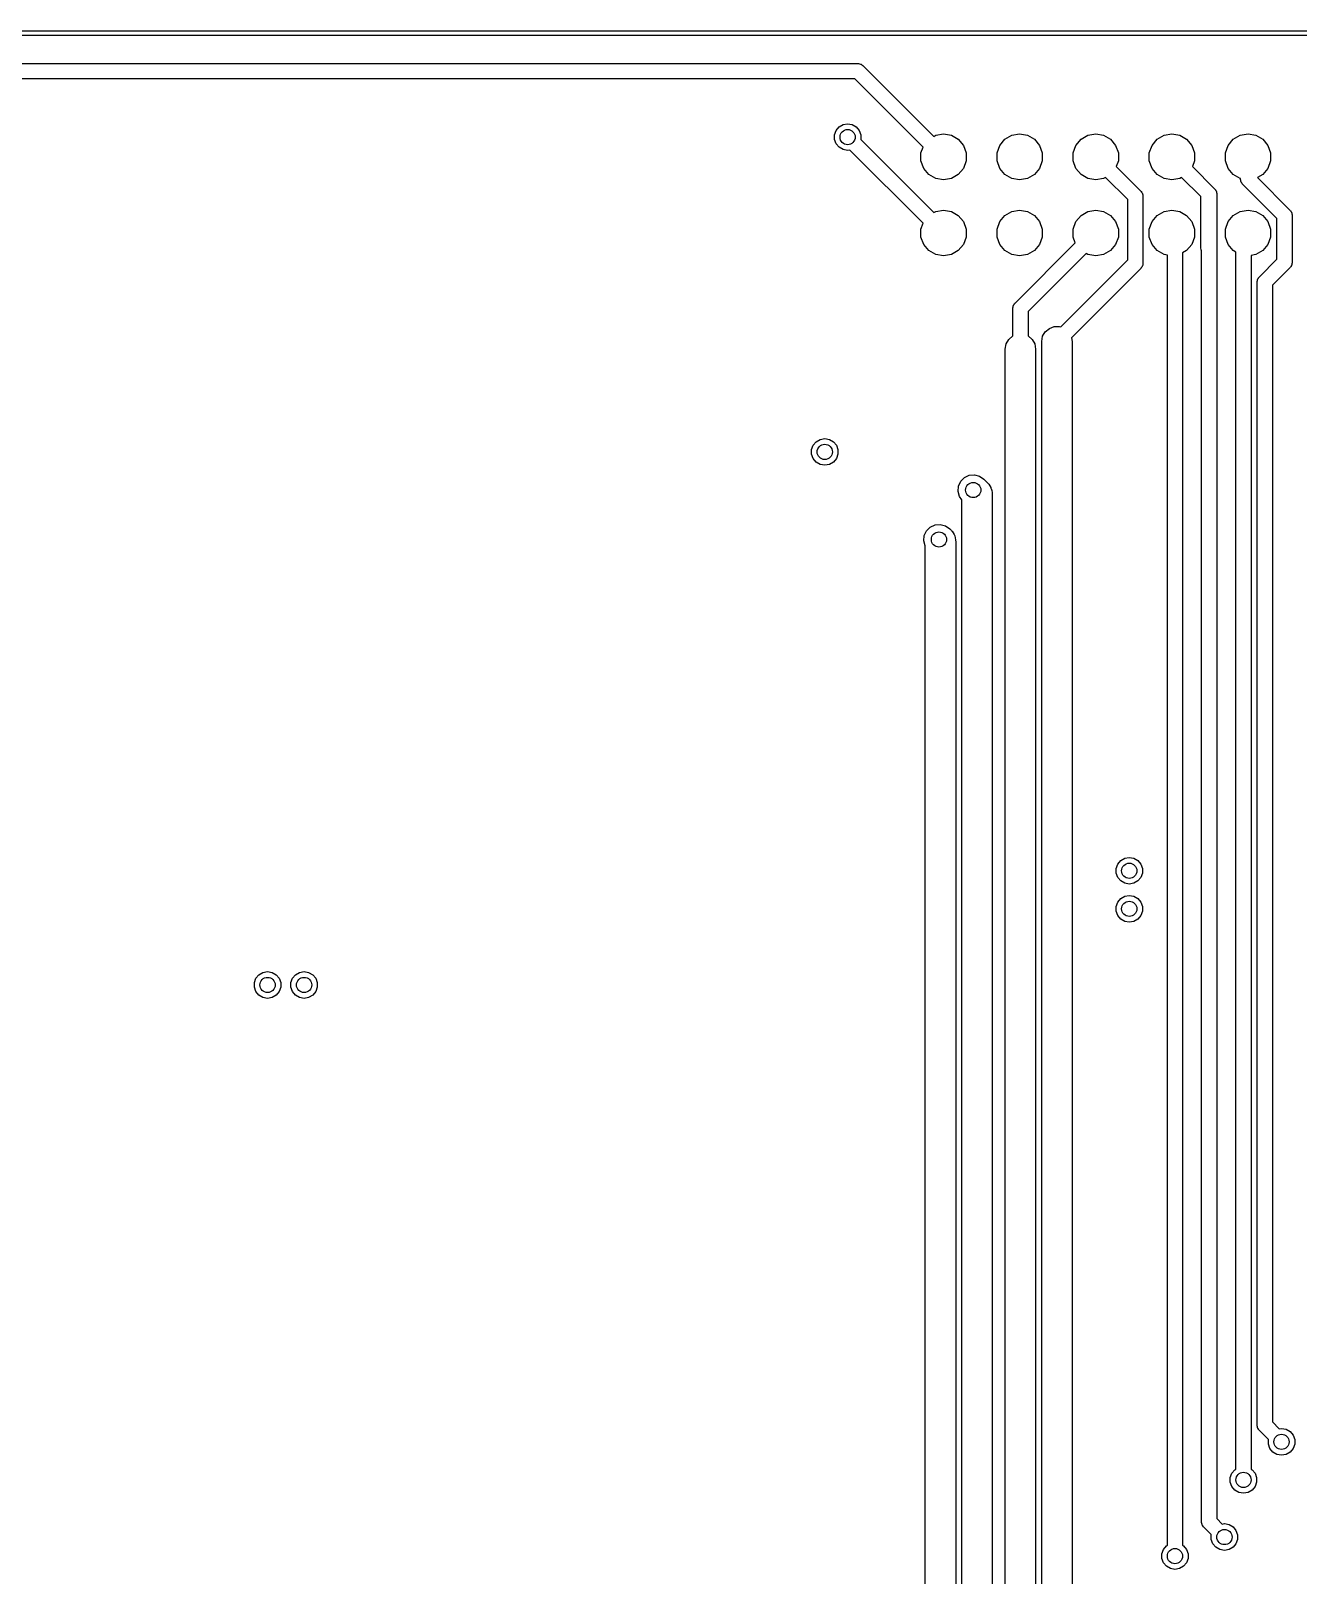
# Model space of a CAD drawing. Extents: x 25 to 346, y -457 to -16.
# Drawn here: x 106.9 to 149.1, y -67.9 to -16.4 of the extents above; entities that cross this region are included whole.
import ezdxf

# ---------------------------------------------------------------- set-up
doc = ezdxf.new("R2010")
doc.units = 0
doc.header["$MEASUREMENT"] = 0
doc.layers.add('BLACK', color=7, linetype='CONTINUOUS')

msp = doc.modelspace()

# ---------------------------------------------------------------- linework, layer by layer
at = {"layer": 'Black'}
for p, q in [((25.4, -16.435), (345.44, -16.435)), ((345.365, -16.585), (25.475, -16.585)), ((59.563, -17.526), (134.455, -17.526)), ((134.455, -17.526), (134.466, -17.5279)), ((134.466, -17.5279), (134.477, -17.527)), ((134.477, -17.527), (134.509, -17.5356)), ((134.509, -17.5356), (134.542, -17.5413)), ((134.542, -17.5413), (134.551, -17.5469)), ((134.551, -17.5469), (134.562, -17.5498)), ((134.562, -17.5498), (134.589, -17.5688)), ((134.589, -17.5688), (134.618, -17.5854)), ((134.618, -17.5854), (134.625, -17.594)), ((134.625, -17.594), (134.635, -17.6004)), ((134.635, -17.6004), (136.989, -19.9546)), ((134.35, -18.034), (59.6682, -18.034)), ((136.629, -20.3131), (134.35, -18.034)), ((133.825, -19.6353), (133.959, -19.5578)), ((133.959, -19.5578), (134.112, -19.5309)), ((134.112, -19.5309), (134.265, -19.5578)), ((134.265, -19.5578), (134.399, -19.6353)), ((133.673, -19.8996), (133.726, -19.754)), ((133.673, -20.0546), (133.673, -19.8996)), ((133.726, -20.2002), (133.673, -20.0546)), ((133.726, -19.754), (133.825, -19.6353)), ((134.399, -19.6353), (134.498, -19.754)), ((134.498, -19.754), (134.551, -19.8996)), ((134.551, -19.8996), (134.551, -20.0546)), ((134.551, -20.0546), (134.551, -20.0566)), ((134.551, -20.0566), (136.989, -22.4946)), ((136.989, -19.9546), (137.051, -19.9187)), ((137.051, -19.9187), (137.312, -19.8726)), ((137.312, -19.8726), (137.574, -19.9187)), ((137.574, -19.9187), (137.804, -20.0515)), ((137.804, -20.0515), (137.975, -20.255)), ((139.19, -20.255), (139.361, -20.0515)), ((139.361, -20.0515), (139.591, -19.9187)), ((139.591, -19.9187), (139.852, -19.8726)), ((139.852, -19.8726), (140.114, -19.9187)), ((140.114, -19.9187), (140.344, -20.0515)), ((140.344, -20.0515), (140.515, -20.255)), ((141.73, -20.255), (141.901, -20.0515)), ((141.901, -20.0515), (142.131, -19.9187)), ((142.131, -19.9187), (142.392, -19.8726)), ((142.392, -19.8726), (142.654, -19.9187)), ((142.654, -19.9187), (142.884, -20.0515)), ((142.884, -20.0515), (143.055, -20.255)), ((144.27, -20.255), (144.441, -20.0515)), ((144.441, -20.0515), (144.671, -19.9187)), ((144.671, -19.9187), (144.932, -19.8726)), ((144.932, -19.8726), (145.194, -19.9187)), ((145.194, -19.9187), (145.424, -20.0515)), ((145.424, -20.0515), (145.595, -20.255)), ((146.81, -20.255), (146.981, -20.0515)), ((146.981, -20.0515), (147.211, -19.9187)), ((147.211, -19.9187), (147.472, -19.8726)), ((147.472, -19.8726), (147.734, -19.9187)), ((147.734, -19.9187), (147.964, -20.0515)), ((147.964, -20.0515), (148.135, -20.255)), ((133.825, -20.3189), (133.726, -20.2002)), ((133.959, -20.3964), (133.825, -20.3189)), ((134.112, -20.4233), (133.959, -20.3964)), ((134.186, -20.4103), (134.112, -20.4233)), ((136.629, -22.8531), (134.186, -20.4103)), ((136.559, -20.5047), (136.629, -20.3131)), ((136.559, -20.7703), (136.559, -20.5047)), ((137.975, -20.255), (138.066, -20.5047)), ((138.066, -20.5047), (138.066, -20.7703)), ((139.099, -20.5047), (139.19, -20.255)), ((139.099, -20.7703), (139.099, -20.5047)), ((140.515, -20.255), (140.606, -20.5047)), ((140.606, -20.5047), (140.606, -20.7703)), ((141.639, -20.5047), (141.73, -20.255)), ((141.639, -20.7703), (141.639, -20.5047)), ((143.055, -20.255), (143.146, -20.5047)), ((143.146, -20.5047), (143.146, -20.7703)), ((144.179, -20.5047), (144.27, -20.255)), ((144.179, -20.7703), (144.179, -20.5047)), ((145.595, -20.255), (145.686, -20.5047)), ((145.686, -20.5047), (145.686, -20.7703)), ((146.719, -20.5047), (146.81, -20.255)), ((146.719, -20.7703), (146.719, -20.5047)), ((148.135, -20.255), (148.226, -20.5047)), ((148.226, -20.5047), (148.226, -20.7703)), ((136.65, -21.02), (136.559, -20.7703)), ((136.821, -21.2235), (136.65, -21.02)), ((137.975, -21.02), (137.804, -21.2235)), ((138.066, -20.7703), (137.975, -21.02)), ((139.19, -21.02), (139.099, -20.7703)), ((139.361, -21.2235), (139.19, -21.02)), ((140.515, -21.02), (140.344, -21.2235)), ((140.606, -20.7703), (140.515, -21.02)), ((141.73, -21.02), (141.639, -20.7703)), ((141.901, -21.2235), (141.73, -21.02)), ((143.146, -20.7703), (143.076, -20.9619)), ((143.076, -20.9619), (143.893, -21.7787)), ((144.27, -21.02), (144.179, -20.7703)), ((144.441, -21.2235), (144.27, -21.02)), ((145.686, -20.7703), (145.616, -20.9619)), ((145.616, -20.9619), (146.357, -21.7025)), ((146.81, -21.02), (146.719, -20.7703)), ((146.981, -21.2235), (146.81, -21.02)), ((148.135, -21.02), (147.964, -21.2235)), ((148.226, -20.7703), (148.135, -21.02)), ((137.051, -21.3563), (136.821, -21.2235)), ((137.312, -21.4024), (137.051, -21.3563)), ((137.574, -21.3563), (137.312, -21.4024)), ((137.804, -21.2235), (137.574, -21.3563)), ((139.591, -21.3563), (139.361, -21.2235)), ((139.852, -21.4024), (139.591, -21.3563)), ((140.114, -21.3563), (139.852, -21.4024)), ((140.344, -21.2235), (140.114, -21.3563)), ((142.131, -21.3563), (141.901, -21.2235)), ((142.392, -21.4024), (142.131, -21.3563)), ((142.654, -21.3563), (142.392, -21.4024)), ((142.716, -21.3204), (142.654, -21.3563)), ((143.459, -22.0635), (142.716, -21.3204)), ((144.671, -21.3563), (144.441, -21.2235)), ((144.932, -21.4024), (144.671, -21.3563)), ((145.194, -21.3563), (144.932, -21.4024)), ((145.256, -21.3204), (145.194, -21.3563)), ((145.898, -21.9619), (145.256, -21.3204)), ((147.211, -21.3563), (146.981, -21.2235)), ((147.218, -21.3576), (147.211, -21.3563)), ((147.218, -21.3731), (147.218, -21.3576)), ((147.22, -21.3841), (147.218, -21.3731)), ((147.219, -21.3952), (147.22, -21.3841)), ((147.228, -21.4273), (147.219, -21.3952)), ((147.234, -21.46), (147.228, -21.4273)), ((147.239, -21.4696), (147.234, -21.46)), ((147.242, -21.4804), (147.239, -21.4696)), ((147.261, -21.5076), (147.242, -21.4804)), ((147.278, -21.5363), (147.261, -21.5076)), ((147.286, -21.5435), (147.278, -21.5363)), ((147.293, -21.5527), (147.286, -21.5435)), ((148.438, -22.6975), (147.293, -21.5527)), ((147.964, -21.2235), (147.785, -21.3267)), ((147.785, -21.3267), (148.871, -22.4127)), ((143.459, -24.0756), (143.459, -22.0635)), ((143.893, -21.7787), (143.899, -21.7878)), ((143.899, -21.7878), (143.908, -21.795)), ((143.908, -21.795), (143.924, -21.8238)), ((143.924, -21.8238), (143.943, -21.851)), ((143.943, -21.851), (143.946, -21.8617)), ((143.946, -21.8617), (143.952, -21.8714)), ((143.952, -21.8714), (143.958, -21.9041)), ((143.958, -21.9041), (143.966, -21.9362)), ((143.966, -21.9362), (143.965, -21.9473)), ((143.965, -21.9473), (143.967, -21.9583)), ((143.967, -21.9583), (143.967, -24.1808)), ((145.898, -23.6611), (145.898, -21.9619)), ((146.357, -21.7025), (146.363, -21.7116)), ((146.363, -21.7116), (146.372, -21.7188)), ((146.372, -21.7188), (146.388, -21.7476)), ((146.388, -21.7476), (146.407, -21.7748)), ((146.407, -21.7748), (146.41, -21.7855)), ((146.41, -21.7855), (146.416, -21.7952)), ((146.416, -21.7952), (146.421, -21.8279)), ((146.421, -21.8279), (146.43, -21.86)), ((146.43, -21.86), (146.429, -21.8711)), ((146.429, -21.8711), (146.431, -21.8821)), ((146.431, -21.8821), (146.431, -52.324)), ((136.989, -22.4946), (137.051, -22.4587)), ((137.051, -22.4587), (137.312, -22.4126)), ((137.312, -22.4126), (137.574, -22.4587)), ((137.574, -22.4587), (137.804, -22.5915)), ((137.804, -22.5915), (137.975, -22.795)), ((139.19, -22.795), (139.361, -22.5915)), ((139.361, -22.5915), (139.591, -22.4587)), ((139.591, -22.4587), (139.852, -22.4126)), ((139.852, -22.4126), (140.114, -22.4587)), ((140.114, -22.4587), (140.344, -22.5915)), ((140.344, -22.5915), (140.515, -22.795)), ((141.73, -22.795), (141.901, -22.5915)), ((141.901, -22.5915), (142.131, -22.4587)), ((142.131, -22.4587), (142.392, -22.4126)), ((142.392, -22.4126), (142.654, -22.4587)), ((142.654, -22.4587), (142.884, -22.5915)), ((142.884, -22.5915), (143.055, -22.795)), ((144.27, -22.795), (144.441, -22.5915)), ((144.441, -22.5915), (144.671, -22.4587)), ((144.671, -22.4587), (144.932, -22.4126)), ((144.932, -22.4126), (145.194, -22.4587)), ((145.194, -22.4587), (145.424, -22.5915)), ((145.424, -22.5915), (145.595, -22.795)), ((146.81, -22.795), (146.981, -22.5915)), ((146.981, -22.5915), (147.211, -22.4587)), ((147.211, -22.4587), (147.472, -22.4126)), ((147.472, -22.4126), (147.734, -22.4587)), ((147.734, -22.4587), (147.964, -22.5915)), ((147.964, -22.5915), (148.135, -22.795)), ((148.871, -22.4127), (148.878, -22.4218)), ((148.878, -22.4218), (148.886, -22.429)), ((148.886, -22.429), (148.903, -22.4578)), ((148.903, -22.4578), (148.922, -22.4849)), ((148.922, -22.4849), (148.925, -22.4957)), ((148.925, -22.4957), (148.93, -22.5054)), ((148.93, -22.5054), (148.936, -22.5381)), ((148.936, -22.5381), (148.945, -22.5701)), ((148.945, -22.5701), (148.944, -22.5813)), ((148.944, -22.5813), (148.946, -22.5923)), ((148.946, -22.5923), (148.946, -24.1554)), ((136.559, -23.0447), (136.629, -22.8531)), ((136.559, -23.3103), (136.559, -23.0447)), ((137.975, -22.795), (138.066, -23.0447)), ((138.066, -23.0447), (138.066, -23.3103)), ((139.099, -23.0447), (139.19, -22.795)), ((139.099, -23.3103), (139.099, -23.0447)), ((140.515, -22.795), (140.606, -23.0447)), ((140.606, -23.0447), (140.606, -23.3103)), ((141.639, -23.0447), (141.73, -22.795)), ((141.639, -23.3103), (141.639, -23.0447)), ((143.055, -22.795), (143.146, -23.0447)), ((143.146, -23.0447), (143.146, -23.3103)), ((144.179, -23.0447), (144.27, -22.795)), ((144.179, -23.3103), (144.179, -23.0447)), ((145.595, -22.795), (145.686, -23.0447)), ((145.686, -23.0447), (145.686, -23.3103)), ((146.719, -23.0447), (146.81, -22.795)), ((146.719, -23.3103), (146.719, -23.0447)), ((148.135, -22.795), (148.226, -23.0447)), ((148.226, -23.0447), (148.226, -23.3103)), ((148.438, -24.0502), (148.438, -22.6975)), ((136.65, -23.56), (136.559, -23.3103)), ((136.821, -23.7635), (136.65, -23.56)), ((137.975, -23.56), (137.804, -23.7635)), ((138.066, -23.3103), (137.975, -23.56)), ((139.19, -23.56), (139.099, -23.3103)), ((139.361, -23.7635), (139.19, -23.56)), ((139.698, -25.5125), (141.709, -23.5019)), ((140.515, -23.56), (140.344, -23.7635)), ((140.606, -23.3103), (140.515, -23.56)), ((141.709, -23.5019), (141.639, -23.3103)), ((143.055, -23.56), (142.884, -23.7635)), ((143.146, -23.3103), (143.055, -23.56)), ((144.27, -23.56), (144.179, -23.3103)), ((144.441, -23.7635), (144.27, -23.56)), ((145.595, -23.56), (145.424, -23.7635)), ((145.686, -23.3103), (145.595, -23.56)), ((145.913, -23.748), (145.898, -23.6611)), ((146.81, -23.56), (146.719, -23.3103)), ((146.981, -23.7635), (146.81, -23.56)), ((148.135, -23.56), (147.964, -23.7635)), ((148.226, -23.3103), (148.135, -23.56)), ((137.051, -23.8963), (136.821, -23.7635)), ((137.312, -23.9424), (137.051, -23.8963)), ((137.574, -23.8963), (137.312, -23.9424)), ((137.804, -23.7635), (137.574, -23.8963)), ((139.591, -23.8963), (139.361, -23.7635)), ((139.852, -23.9424), (139.591, -23.8963)), ((140.114, -23.8963), (139.852, -23.9424)), ((140.344, -23.7635), (140.114, -23.8963)), ((142.069, -23.8604), (140.132, -25.7973)), ((141.224, -26.3108), (143.459, -24.0756)), ((142.131, -23.8963), (142.069, -23.8604)), ((142.392, -23.9424), (142.131, -23.8963)), ((142.654, -23.8963), (142.392, -23.9424)), ((142.884, -23.7635), (142.654, -23.8963)), ((143.966, -24.2029), (143.958, -24.235)), ((143.967, -24.1808), (143.965, -24.1918)), ((143.965, -24.1918), (143.966, -24.2029)), ((144.671, -23.8963), (144.441, -23.7635)), ((144.78, -23.9155), (144.671, -23.8963)), ((144.78, -66.9492), (144.78, -23.9155)), ((145.424, -23.7635), (145.288, -23.842)), ((145.288, -23.842), (145.288, -66.9492)), ((145.923, -23.7655), (145.913, -23.748)), ((145.923, -52.324), (145.923, -23.7655)), ((147.066, -23.8127), (146.981, -23.7635)), ((147.066, -64.4092), (147.066, -23.8127)), ((147.734, -23.8963), (147.574, -23.9245)), ((147.574, -23.9245), (147.574, -64.4092)), ((147.964, -23.7635), (147.734, -23.8963)), ((147.852, -24.6362), (148.438, -24.0502)), ((148.936, -24.2096), (148.93, -24.2423)), ((148.945, -24.1775), (148.936, -24.2096)), ((148.946, -24.1554), (148.944, -24.1664)), ((148.944, -24.1664), (148.945, -24.1775)), ((143.893, -24.3604), (141.583, -26.6705)), ((143.899, -24.3513), (143.893, -24.3604)), ((143.908, -24.3441), (143.899, -24.3513)), ((143.924, -24.3153), (143.908, -24.3441)), ((143.943, -24.2881), (143.924, -24.3153)), ((143.946, -24.2774), (143.943, -24.2881)), ((143.952, -24.2677), (143.946, -24.2774)), ((143.958, -24.235), (143.952, -24.2677)), ((147.793, -24.7289), (147.798, -24.7192)), ((147.798, -24.7192), (147.801, -24.7084)), ((147.801, -24.7084), (147.82, -24.6813)), ((147.82, -24.6813), (147.837, -24.6525)), ((147.837, -24.6525), (147.845, -24.6453)), ((147.845, -24.6453), (147.852, -24.6362)), ((148.871, -24.335), (148.285, -24.921)), ((148.878, -24.3258), (148.871, -24.335)), ((148.886, -24.3187), (148.878, -24.3258)), ((148.903, -24.2899), (148.886, -24.3187)), ((148.922, -24.2627), (148.903, -24.2899)), ((148.925, -24.252), (148.922, -24.2627)), ((148.93, -24.2423), (148.925, -24.252)), ((147.777, -24.8158), (147.779, -24.8048)), ((147.777, -62.9412), (147.777, -24.8158)), ((147.778, -24.7937), (147.787, -24.7616)), ((147.779, -24.8048), (147.778, -24.7937)), ((147.787, -24.7616), (147.793, -24.7289)), ((148.285, -24.921), (148.285, -62.836)), ((139.624, -25.6921), (139.626, -25.6811)), ((139.624, -26.6111), (139.624, -25.6921)), ((139.625, -25.67), (139.633, -25.6379)), ((139.626, -25.6811), (139.625, -25.67)), ((139.633, -25.6379), (139.639, -25.6052)), ((139.639, -25.6052), (139.645, -25.5956)), ((139.645, -25.5956), (139.648, -25.5848)), ((139.648, -25.5848), (139.667, -25.5576)), ((139.667, -25.5576), (139.683, -25.5288)), ((139.683, -25.5288), (139.692, -25.5217)), ((139.692, -25.5217), (139.698, -25.5125)), ((140.132, -25.7973), (140.132, -26.6111)), ((139.4, -26.8773), (139.489, -26.7245)), ((139.489, -26.7245), (139.624, -26.6111)), ((140.132, -26.6111), (140.267, -26.7245)), ((140.267, -26.7245), (140.355, -26.8773)), ((140.589, -26.797), (140.62, -26.6233)), ((140.62, -26.6233), (140.708, -26.4705)), ((140.708, -26.4705), (140.843, -26.3571)), ((140.843, -26.3571), (141.009, -26.2967)), ((141.009, -26.2967), (141.185, -26.2967)), ((141.185, -26.2967), (141.224, -26.3108)), ((141.583, -26.6705), (141.605, -26.797)), ((139.37, -27.051), (139.4, -26.8773)), ((139.37, -89.3276), (139.37, -27.051)), ((140.355, -26.8773), (140.386, -27.051)), ((140.386, -27.051), (140.386, -89.538)), ((140.589, -89.8326), (140.589, -26.797)), ((141.605, -26.797), (141.605, -90.043)), ((132.911, -30.4025), (132.964, -30.2569)), ((132.964, -30.2569), (133.063, -30.1382)), ((133.063, -30.1382), (133.197, -30.0607)), ((133.197, -30.0607), (133.35, -30.0338)), ((133.35, -30.0338), (133.503, -30.0607)), ((133.503, -30.0607), (133.637, -30.1382)), ((133.637, -30.1382), (133.736, -30.2569)), ((133.736, -30.2569), (133.789, -30.4025)), ((132.911, -30.5575), (132.911, -30.4025)), ((132.964, -30.7031), (132.911, -30.5575)), ((133.063, -30.8218), (132.964, -30.7031)), ((133.197, -30.8993), (133.063, -30.8218)), ((133.35, -30.9262), (133.197, -30.8993)), ((133.503, -30.8993), (133.35, -30.9262)), ((133.637, -30.8218), (133.503, -30.8993)), ((133.736, -30.7031), (133.637, -30.8218)), ((133.789, -30.5575), (133.736, -30.7031)), ((133.789, -30.4025), (133.789, -30.5575)), ((137.887, -31.4586), (138.012, -31.3339)), ((138.012, -31.3339), (138.172, -31.2593)), ((138.172, -31.2593), (138.347, -31.2439)), ((138.347, -31.2439), (138.518, -31.2896)), ((138.518, -31.2896), (138.662, -31.3908)), ((138.662, -31.3908), (138.789, -31.5178)), ((137.797, -31.7943), (137.812, -31.6185)), ((137.843, -31.9647), (137.797, -31.7943)), ((137.812, -31.6185), (137.887, -31.4586)), ((138.789, -31.5178), (138.802, -31.5361)), ((138.802, -31.5361), (138.819, -31.5505)), ((138.819, -31.5505), (138.852, -31.6079)), ((138.852, -31.6079), (138.89, -31.6623)), ((138.89, -31.6623), (138.896, -31.6839)), ((138.896, -31.6839), (138.907, -31.7033)), ((138.907, -31.7033), (138.919, -31.7686)), ((138.919, -31.7686), (138.936, -31.8327)), ((138.936, -31.8327), (138.934, -31.855)), ((138.934, -31.855), (138.938, -31.877)), ((138.938, -31.877), (138.938, -88.9538)), ((137.922, -32.0781), (137.843, -31.9647)), ((137.922, -88.7434), (137.922, -32.0781)), ((136.869, -32.9849), (137.029, -32.9103)), ((137.029, -32.9103), (137.204, -32.8949)), ((137.204, -32.8949), (137.375, -32.9406)), ((137.375, -32.9406), (137.519, -33.0418)), ((136.654, -33.4453), (136.669, -33.2695)), ((136.7, -33.6157), (136.654, -33.4453)), ((136.669, -33.2695), (136.744, -33.1096)), ((136.744, -33.1096), (136.869, -32.9849)), ((137.519, -33.0418), (137.57, -33.0926)), ((137.57, -33.0926), (137.583, -33.1109)), ((137.583, -33.1109), (137.6, -33.1253)), ((137.6, -33.1253), (137.633, -33.1827)), ((137.633, -33.1827), (137.671, -33.2371)), ((137.671, -33.2371), (137.677, -33.2587)), ((137.677, -33.2587), (137.688, -33.278)), ((137.688, -33.278), (137.7, -33.3434)), ((137.7, -33.3434), (137.717, -33.4075)), ((137.717, -33.4075), (137.715, -33.4298)), ((137.715, -33.4298), (137.719, -33.4518)), ((137.719, -33.4518), (137.719, -88.4488)), ((136.703, -33.6203), (136.7, -33.6157)), ((136.703, -88.2383), (136.703, -33.6203)), ((143.071, -44.3725), (143.124, -44.2269)), ((143.124, -44.2269), (143.223, -44.1082)), ((143.223, -44.1082), (143.357, -44.0307)), ((143.357, -44.0307), (143.51, -44.0038)), ((143.51, -44.0038), (143.663, -44.0307)), ((143.663, -44.0307), (143.797, -44.1082)), ((143.797, -44.1082), (143.896, -44.2269)), ((143.896, -44.2269), (143.949, -44.3725)), ((143.071, -44.5275), (143.071, -44.3725)), ((143.124, -44.6731), (143.071, -44.5275)), ((143.223, -44.7918), (143.124, -44.6731)), ((143.357, -44.8693), (143.223, -44.7918)), ((143.797, -44.7918), (143.663, -44.8693)), ((143.896, -44.6731), (143.797, -44.7918)), ((143.949, -44.5275), (143.896, -44.6731)), ((143.949, -44.3725), (143.949, -44.5275)), ((143.223, -45.3782), (143.357, -45.3007)), ((143.51, -44.8962), (143.357, -44.8693)), ((143.357, -45.3007), (143.51, -45.2738)), ((143.663, -44.8693), (143.51, -44.8962)), ((143.51, -45.2738), (143.663, -45.3007)), ((143.663, -45.3007), (143.797, -45.3782)), ((143.071, -45.6425), (143.124, -45.4969)), ((143.071, -45.7975), (143.071, -45.6425)), ((143.124, -45.9431), (143.071, -45.7975)), ((143.124, -45.4969), (143.223, -45.3782)), ((143.797, -45.3782), (143.896, -45.4969)), ((143.896, -45.4969), (143.949, -45.6425)), ((143.949, -45.7975), (143.896, -45.9431)), ((143.949, -45.6425), (143.949, -45.7975)), ((143.223, -46.0618), (143.124, -45.9431)), ((143.357, -46.1393), (143.223, -46.0618)), ((143.51, -46.1662), (143.357, -46.1393)), ((143.663, -46.1393), (143.51, -46.1662)), ((143.797, -46.0618), (143.663, -46.1393)), ((143.896, -45.9431), (143.797, -46.0618)), ((114.47, -47.9182), (114.605, -47.8407)), ((114.605, -47.8407), (114.757, -47.8138)), ((114.757, -47.8138), (114.91, -47.8407)), ((114.91, -47.8407), (115.044, -47.9182)), ((115.69, -47.9182), (115.824, -47.8407)), ((115.824, -47.8407), (115.976, -47.8138)), ((115.976, -47.8138), (116.129, -47.8407)), ((116.129, -47.8407), (116.263, -47.9182)), ((114.318, -48.1825), (114.371, -48.0369)), ((114.318, -48.3375), (114.318, -48.1825)), ((114.371, -48.4831), (114.318, -48.3375)), ((114.371, -48.0369), (114.47, -47.9182)), ((115.044, -47.9182), (115.144, -48.0369)), ((115.144, -48.0369), (115.197, -48.1825)), ((115.197, -48.3375), (115.144, -48.4831)), ((115.197, -48.1825), (115.197, -48.3375)), ((115.537, -48.1825), (115.59, -48.0369)), ((115.537, -48.3375), (115.537, -48.1825)), ((115.59, -48.4831), (115.537, -48.3375)), ((115.59, -48.0369), (115.69, -47.9182)), ((116.263, -47.9182), (116.363, -48.0369)), ((116.363, -48.0369), (116.416, -48.1825)), ((116.416, -48.3375), (116.363, -48.4831)), ((116.416, -48.1825), (116.416, -48.3375)), ((114.47, -48.6018), (114.371, -48.4831)), ((114.605, -48.6793), (114.47, -48.6018)), ((114.757, -48.7062), (114.605, -48.6793)), ((114.91, -48.6793), (114.757, -48.7062)), ((115.044, -48.6018), (114.91, -48.6793)), ((115.144, -48.4831), (115.044, -48.6018)), ((115.69, -48.6018), (115.59, -48.4831)), ((115.824, -48.6793), (115.69, -48.6018)), ((115.976, -48.7062), (115.824, -48.6793)), ((116.129, -48.6793), (115.976, -48.7062)), ((116.263, -48.6018), (116.129, -48.6793)), ((116.363, -48.4831), (116.263, -48.6018)), ((145.923, -65.024), (145.923, -52.324)), ((146.431, -52.324), (146.431, -65.024)), ((148.285, -62.836), (148.516, -63.0668)), ((147.779, -62.9522), (147.777, -62.9412)), ((147.778, -62.9633), (147.779, -62.9522)), ((147.787, -62.9954), (147.778, -62.9633)), ((147.793, -63.0281), (147.787, -62.9954)), ((147.798, -63.0378), (147.793, -63.0281)), ((147.801, -63.0486), (147.798, -63.0378)), ((147.82, -63.0757), (147.801, -63.0486)), ((147.837, -63.1045), (147.82, -63.0757)), ((147.845, -63.1117), (147.837, -63.1045)), ((147.852, -63.1208), (147.845, -63.1117)), ((148.151, -63.4205), (147.852, -63.1208)), ((148.516, -63.0668), (148.59, -63.0538)), ((148.59, -63.0538), (148.743, -63.0807)), ((148.743, -63.0807), (148.877, -63.1582)), ((148.877, -63.1582), (148.976, -63.2769)), ((148.976, -63.2769), (149.029, -63.4225)), ((148.151, -63.4225), (148.151, -63.4205)), ((148.151, -63.5775), (148.151, -63.4225)), ((148.204, -63.7231), (148.151, -63.5775)), ((148.303, -63.8418), (148.204, -63.7231)), ((148.437, -63.9193), (148.303, -63.8418)), ((148.877, -63.8418), (148.743, -63.9193)), ((148.976, -63.7231), (148.877, -63.8418)), ((149.029, -63.5775), (148.976, -63.7231)), ((149.029, -63.4225), (149.029, -63.5775)), ((148.59, -63.9462), (148.437, -63.9193)), ((148.743, -63.9193), (148.59, -63.9462)), ((146.881, -64.6925), (146.934, -64.5469)), ((146.881, -64.8475), (146.881, -64.6925)), ((146.934, -64.9931), (146.881, -64.8475)), ((146.934, -64.5469), (147.033, -64.4282)), ((147.033, -64.4282), (147.066, -64.4092)), ((147.574, -64.4092), (147.607, -64.4282)), ((147.607, -64.4282), (147.706, -64.5469)), ((147.706, -64.5469), (147.759, -64.6925)), ((147.759, -64.8475), (147.706, -64.9931)), ((147.759, -64.6925), (147.759, -64.8475)), ((145.923, -66.167), (145.923, -65.024)), ((146.431, -65.024), (146.431, -66.0618)), ((147.033, -65.1118), (146.934, -64.9931)), ((147.167, -65.1893), (147.033, -65.1118)), ((147.32, -65.2162), (147.167, -65.1893)), ((147.473, -65.1893), (147.32, -65.2162)), ((147.607, -65.1118), (147.473, -65.1893)), ((147.706, -64.9931), (147.607, -65.1118)), ((145.925, -66.178), (145.923, -66.167)), ((145.924, -66.1891), (145.925, -66.178)), ((145.933, -66.2212), (145.924, -66.1891)), ((145.938, -66.2539), (145.933, -66.2212)), ((145.944, -66.2636), (145.938, -66.2539)), ((145.947, -66.2743), (145.944, -66.2636)), ((145.966, -66.3015), (145.947, -66.2743)), ((145.982, -66.3303), (145.966, -66.3015)), ((145.991, -66.3375), (145.982, -66.3303)), ((145.997, -66.3466), (145.991, -66.3375)), ((146.246, -66.5955), (145.997, -66.3466)), ((146.431, -66.0618), (146.611, -66.2418)), ((146.611, -66.2418), (146.685, -66.2288)), ((146.685, -66.2288), (146.838, -66.2557)), ((146.838, -66.2557), (146.972, -66.3332)), ((146.972, -66.3332), (147.071, -66.4519)), ((144.747, -66.9682), (144.78, -66.9492)), ((145.288, -66.9492), (145.321, -66.9682)), ((146.246, -66.5975), (146.246, -66.5955)), ((146.246, -66.7525), (146.246, -66.5975)), ((146.299, -66.8981), (146.246, -66.7525)), ((146.398, -67.0168), (146.299, -66.8981)), ((147.071, -66.8981), (146.972, -67.0168)), ((147.071, -66.4519), (147.124, -66.5975)), ((147.124, -66.7525), (147.071, -66.8981)), ((147.124, -66.5975), (147.124, -66.7525)), ((144.595, -67.2325), (144.648, -67.0869)), ((144.595, -67.3875), (144.595, -67.2325)), ((144.648, -67.5331), (144.595, -67.3875)), ((144.648, -67.0869), (144.747, -66.9682)), ((145.321, -66.9682), (145.42, -67.0869)), ((145.42, -67.0869), (145.473, -67.2325)), ((145.473, -67.3875), (145.42, -67.5331)), ((145.473, -67.2325), (145.473, -67.3875)), ((146.532, -67.0943), (146.398, -67.0168)), ((146.685, -67.1212), (146.532, -67.0943)), ((146.838, -67.0943), (146.685, -67.1212)), ((146.972, -67.0168), (146.838, -67.0943)), ((144.747, -67.6518), (144.648, -67.5331)), ((144.881, -67.7293), (144.747, -67.6518)), ((145.034, -67.7562), (144.881, -67.7293)), ((145.187, -67.7293), (145.034, -67.7562)), ((145.321, -67.6518), (145.187, -67.7293)), ((145.42, -67.5331), (145.321, -67.6518))]:
    msp.add_line(p, q, dxfattribs=at)
for centre in [(134.112, -19.9771), (133.35, -30.48), (138.303, -31.75), (137.16, -33.401), (143.51, -44.45), (143.51, -45.72), (114.757, -48.26), (115.976, -48.26), (148.59, -63.5), (147.32, -64.77), (146.685, -66.675), (145.034, -67.31)]:
    msp.add_circle(centre, 0.254, dxfattribs=at)

doc.saveas('drawing.dxf')
